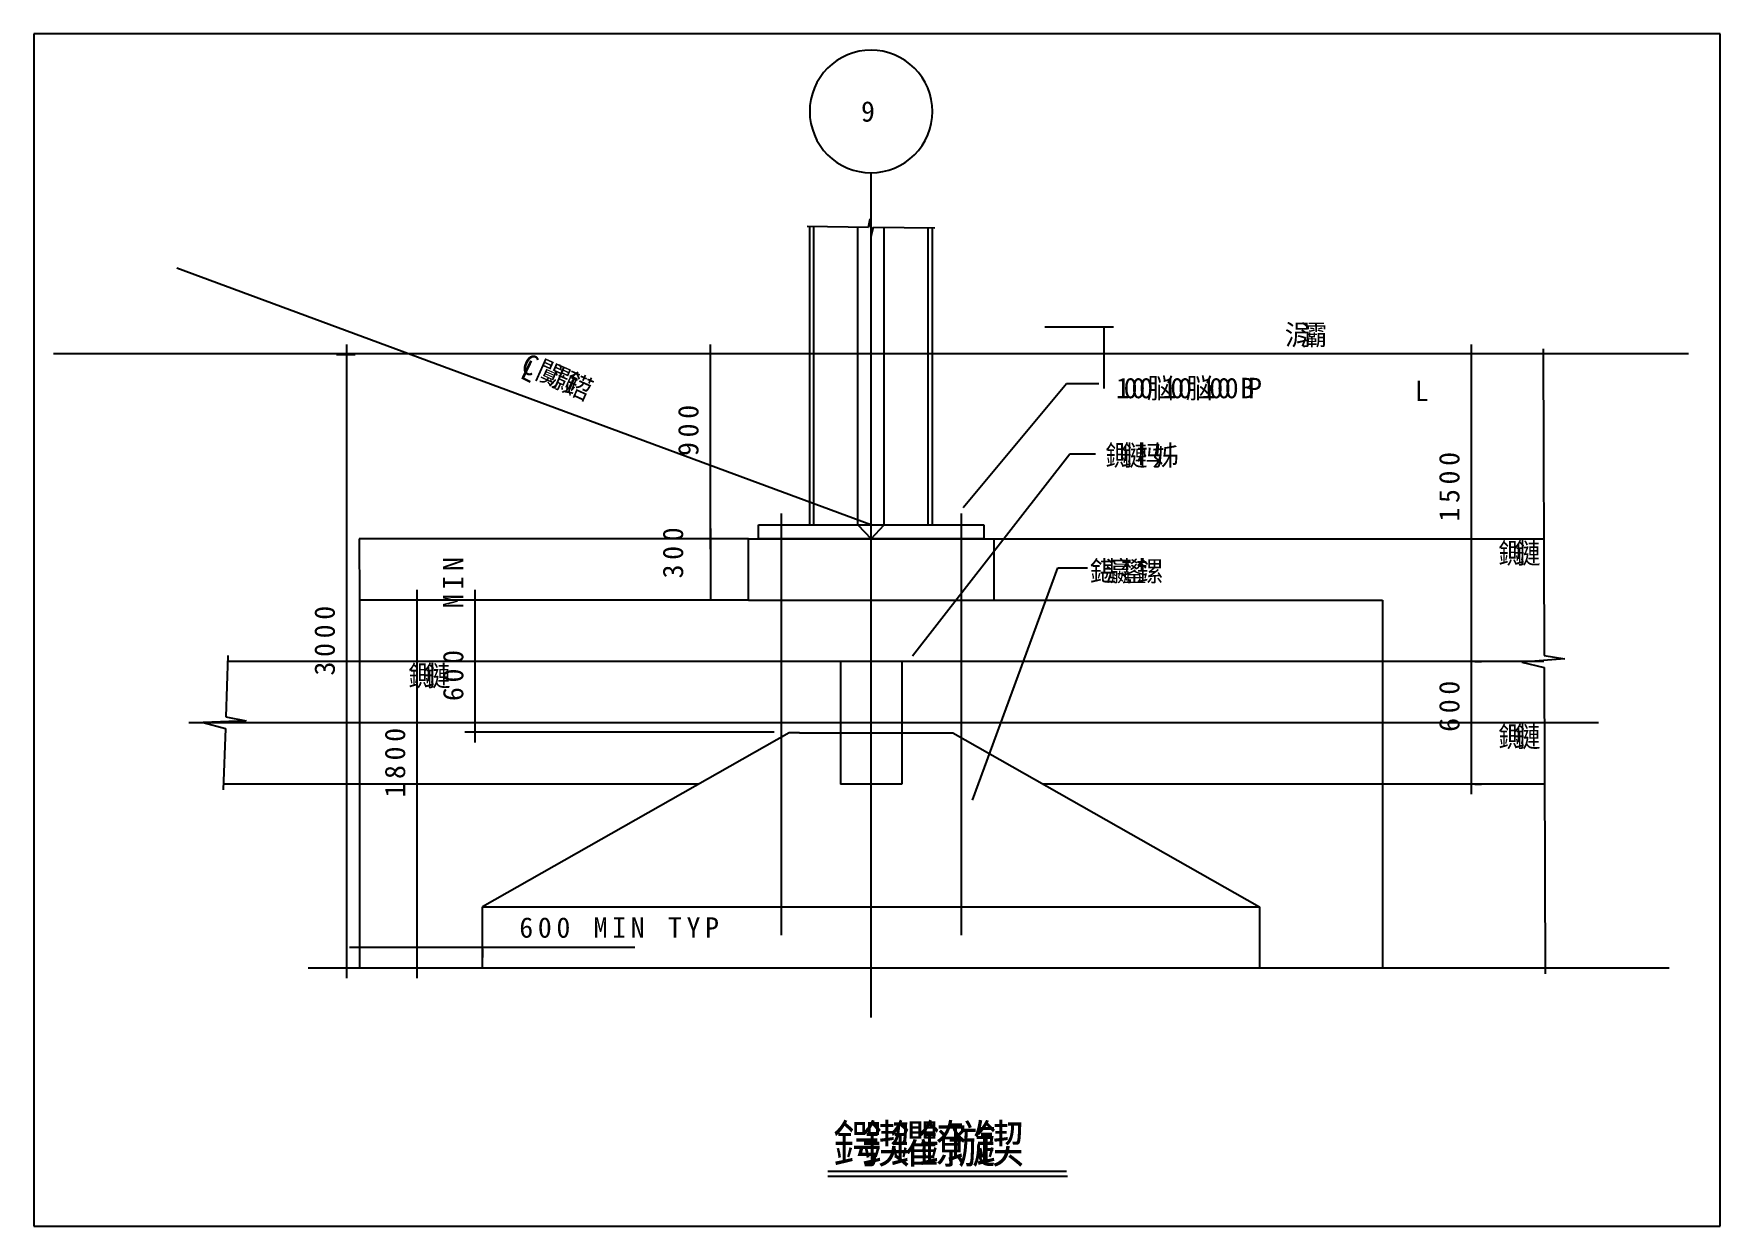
# Model space of a CAD drawing. Header units: metres. Extents: x 0 to 420, y 0 to 297.
import ezdxf

# ---------------------------------------------------------------- set-up
doc = ezdxf.new("R2010")
doc.units = ezdxf.units.M

msp = doc.modelspace()

# ---------------------------------------------------------------- linework, layer by layer
for p, q in [((420, 296.97), (0, 296.97)), ((0, 296.97), (0, 0)), ((420, 0), (420, 296.97)), ((200.03, 290.32), (198.82, 289.43)), ((201.31, 291.09), (200.03, 290.32)), ((202.67, 291.73), (201.31, 291.09)), ((204.08, 292.24), (202.67, 291.73)), ((205.53, 292.6), (204.08, 292.24)), ((207.01, 292.82), (205.53, 292.6)), ((208.51, 292.89), (207.01, 292.82)), ((210.01, 292.82), (208.51, 292.89)), ((211.49, 292.6), (210.01, 292.82)), ((212.95, 292.24), (211.49, 292.6)), ((214.36, 291.73), (212.95, 292.24)), ((215.71, 291.09), (214.36, 291.73)), ((217, 290.32), (215.71, 291.09)), ((218.2, 289.43), (217, 290.32)), ((195.81, 286.11), (195.04, 284.82)), ((196.71, 287.31), (195.81, 286.11)), ((197.71, 288.42), (196.71, 287.31)), ((198.82, 289.43), (197.71, 288.42)), ((219.31, 288.42), (218.2, 289.43)), ((220.32, 287.31), (219.31, 288.42)), ((221.21, 286.11), (220.32, 287.31)), ((221.98, 284.82), (221.21, 286.11)), ((193.9, 282.05), (193.53, 280.6)), ((194.4, 283.47), (193.9, 282.05)), ((195.04, 284.82), (194.4, 283.47)), ((222.62, 283.47), (221.98, 284.82)), ((223.13, 282.05), (222.62, 283.47)), ((223.49, 280.6), (223.13, 282.05)), ((193.31, 279.12), (193.24, 277.62)), ((193.24, 277.62), (193.31, 276.12)), ((193.53, 280.6), (193.31, 279.12)), ((223.71, 279.12), (223.49, 280.6)), ((223.78, 277.62), (223.71, 279.12)), ((223.71, 276.12), (223.78, 277.62)), ((193.31, 276.12), (193.53, 274.64)), ((193.53, 274.64), (193.9, 273.19)), ((193.9, 273.19), (194.4, 271.78)), ((222.62, 271.78), (223.13, 273.19)), ((223.13, 273.19), (223.49, 274.64)), ((223.49, 274.64), (223.71, 276.12)), ((194.4, 271.78), (195.04, 270.42)), ((195.04, 270.42), (195.81, 269.14)), ((195.81, 269.14), (196.71, 267.93)), ((220.32, 267.93), (221.21, 269.14)), ((221.21, 269.14), (221.98, 270.42)), ((221.98, 270.42), (222.62, 271.78)), ((196.71, 267.93), (197.71, 266.82)), ((197.71, 266.82), (198.82, 265.82)), ((198.82, 265.82), (200.03, 264.92)), ((200.03, 264.92), (201.31, 264.15)), ((215.71, 264.15), (217, 264.92)), ((217, 264.92), (218.2, 265.82)), ((218.2, 265.82), (219.31, 266.82)), ((219.31, 266.82), (220.32, 267.93)), ((201.31, 264.15), (202.67, 263.51)), ((202.67, 263.51), (204.08, 263.01)), ((204.08, 263.01), (205.53, 262.64)), ((205.53, 262.64), (207.01, 262.42)), ((207.01, 262.42), (208.51, 262.35)), ((208.51, 262.35), (210.01, 262.42)), ((208.51, 51.98), (208.51, 262.35)), ((210.01, 262.42), (211.49, 262.64)), ((211.49, 262.64), (212.95, 263.01)), ((212.95, 263.01), (214.36, 263.51)), ((214.36, 263.51), (215.71, 264.15)), ((192.65, 249.04), (207.92, 248.84)), ((193.24, 217), (193.24, 249.03)), ((194.26, 217), (194.26, 249.03)), ((205.22, 174.64), (205.22, 248.87)), ((207.92, 248.84), (208.28, 250.88)), ((208.28, 250.88), (208.55, 246.6)), ((208.55, 246.6), (209.1, 248.82)), ((209.1, 248.82), (224.37, 248.62)), ((211.81, 174.64), (211.81, 248.87)), ((222.77, 217), (222.77, 248.63)), ((223.78, 217), (223.78, 248.63)), ((208.48, 174.64), (35.67, 238.62)), ((251.81, 223.94), (268.9, 223.94)), ((266.61, 208.65), (266.61, 223.92)), ((77.95, 61.75), (77.95, 219.54)), ((168.51, 168.63), (168.51, 219.54)), ((358.01, 138.11), (358.01, 219.54)), ((375.87, 218.47), (376.14, 142.11)), ((412.07, 217.25), (4.95, 217.25)), ((80.04, 217), (75.4, 217)), ((193.24, 174.64), (193.24, 217)), ((194.26, 174.64), (194.26, 217)), ((222.77, 174.64), (222.77, 217)), ((223.78, 174.64), (223.78, 217)), ((231.45, 179), (257.16, 209.84)), ((257.16, 209.84), (265.25, 209.84)), ((218.88, 142.03), (258.01, 192.39)), ((258.01, 192.39), (264.4, 192.39)), ((186.1, 177.52), (186.1, 72.45)), ((230.92, 177.52), (230.92, 72.45)), ((168.51, 173.73), (168.51, 155.93)), ((180.51, 174.64), (236.6, 174.64)), ((180.51, 171.18), (180.51, 174.64)), ((205.22, 174.64), (208.51, 171.18)), ((208.51, 171.18), (211.81, 174.64)), ((236.6, 174.64), (236.6, 171.18)), ((177.97, 171.18), (81.06, 171.18)), ((81.06, 171.18), (81.16, 155.93)), ((177.97, 171.18), (239.06, 171.18)), ((177.97, 155.93), (177.97, 171.18)), ((236.6, 171.18), (180.51, 171.18)), ((239.06, 171.18), (375.85, 171.18)), ((239.06, 171.18), (239.06, 155.93)), ((233.82, 106.08), (255.03, 163.94)), ((255.03, 163.94), (262.44, 163.94)), ((177.97, 155.93), (81.16, 155.93)), ((81.16, 155.93), (81.16, 64.29)), ((95.05, 155.93), (92.93, 155.93)), ((95.47, 61.75), (95.47, 158.48)), ((113.35, 155.93), (107.39, 155.93)), ((109.94, 120.5), (109.94, 158.48)), ((177.97, 155.93), (335.86, 155.93)), ((335.86, 155.93), (335.86, 64.29)), ((358.01, 107.57), (358.01, 143.2)), ((48.37, 142.13), (47.83, 126.85)), ((81.16, 140.66), (48.32, 140.66)), ((335.86, 140.66), (81.16, 140.66)), ((216.15, 140.66), (200.88, 140.66)), ((200.88, 140.66), (200.88, 110.11)), ((216.15, 140.66), (216.15, 110.11)), ((376.09, 140.66), (335.86, 140.66)), ((358.85, 140.66), (360.55, 140.66)), ((381.27, 141.3), (370.58, 140.47)), ((370.58, 140.47), (376.15, 139.18)), ((376.14, 142.11), (381.27, 141.3)), ((376.15, 139.18), (376.42, 62.83)), ((47.83, 126.85), (52.92, 125.84)), ((389.71, 125.38), (38.64, 125.38)), ((52.92, 125.84), (42.2, 125.42)), ((42.2, 125.42), (47.73, 123.92)), ((47.73, 123.92), (47.19, 108.65)), ((184.43, 123.05), (107.39, 123.05)), ((188.15, 122.84), (111.78, 79.57)), ((190.69, 122.84), (188.15, 122.84)), ((190.69, 122.84), (226.33, 122.84)), ((226.33, 122.84), (228.88, 122.84)), ((228.88, 122.84), (305.24, 79.57)), ((81.16, 110.11), (47.24, 110.11)), ((165.69, 110.11), (81.16, 110.11)), ((216.15, 110.11), (200.88, 110.11)), ((216.15, 110.11), (200.88, 110.11)), ((335.86, 110.11), (251.34, 110.11)), ((376.45, 110.11), (335.86, 110.11)), ((358.85, 110.11), (360.55, 110.11)), ((111.78, 79.57), (305.24, 79.57)), ((111.78, 64.29), (111.78, 79.57)), ((305.24, 79.57), (305.24, 64.29)), ((78.61, 69.48), (111.78, 69.48)), ((81.16, 69.06), (81.16, 66.93)), ((111.78, 69.48), (149.69, 69.48)), ((111.78, 69.06), (111.78, 66.93)), ((407.31, 64.29), (68.34, 64.29)), ((80.04, 64.29), (75.4, 64.29)), ((95.05, 64.29), (92.93, 64.29)), ((305.24, 64.29), (111.78, 64.29)), ((197.79, 13.71), (257.19, 13.71)), ((197.79, 12.48), (257.42, 12.48)), ((0, 0), (420, 0))]:
    msp.add_line(p, q)

# ---------------------------------------------------------------- texts
for s, height, p in [('9', 5.09, (206.02, 275.08)), ('涓', 5.09, (311.54, 219.47)), ('灞', 5.09, (315.41, 219.47)), ('1', 5.09, (269.49, 206.2)), ('0', 5.09, (271.42, 206.2)), ('0', 5.09, (273.36, 206.2)), ('0', 5.09, (275.3, 206.2)), ('脳', 5.09, (277.23, 206.2)), ('1', 5.09, (281.11, 206.2)), ('0', 5.09, (283.05, 206.2)), ('0', 5.09, (284.98, 206.2)), ('脳', 5.09, (286.92, 206.2)), ('1', 5.09, (290.79, 206.2)), ('0', 5.09, (292.73, 206.2)), ('0', 5.09, (294.67, 206.2)), ('0', 5.09, (296.6, 206.2)), ('B', 5.09, (300.48, 206.2)), ('P', 5.09, (302.41, 206.2)), ('L', 5.09, (343.93, 205.48)), ('鍘', 5.09, (266.9, 189.42)), ('鏈', 5.09, (270.77, 189.42)), ('杩', 5.09, (274.65, 189.42)), ('姊', 5.09, (278.52, 189.42)), ('鍘', 5.09, (364.76, 165.05)), ('鏈', 5.09, (368.63, 165.05)), ('鍖', 5.09, (263, 160.58)), ('瀛', 5.09, (266.87, 160.58)), ('鐢', 5.09, (270.75, 160.58)), ('鏍', 5.09, (274.62, 160.58)), ('鍘', 5.09, (93.31, 134.53)), ('鏈', 5.09, (97.18, 134.53)), ('鍘', 5.09, (364.76, 119.36)), ('鏈', 5.09, (368.63, 119.36)), ('6', 5.09, (120.92, 71.86)), ('0', 5.09, (125.54, 71.86)), ('0', 5.09, (130.17, 71.86)), ('M', 5.09, (139.43, 71.86)), ('I', 5.09, (144.06, 71.86)), ('N', 5.09, (148.68, 71.86)), ('T', 5.09, (157.94, 71.86)), ('Y', 5.09, (162.57, 71.86)), ('P', 5.09, (167.2, 71.86)), ('鍔', 9.33, (199.04, 15.82)), ('鍥', 9.33, (206.14, 15.82)), ('鑺', 9.33, (213.24, 15.82)), ('鐐', 9.33, (220.34, 15.82)), ('璇', 9.33, (227.45, 15.82)), ('鍥', 9.33, (234.55, 15.82))]:
    msp.add_text(s, height=height).set_placement(p)
for s, rotation, p in [('L', 334.19, (120.76, 211.38)), ('C', 335.85, (121.01, 212.92)), ('闃', 335.85, (124.55, 211.34)), ('灏', 335.85, (128.08, 209.75)), ('鍣', 335.85, (131.61, 208.17)), ('0', 90, (165.54, 201.08)), ('0', 90, (165.54, 196.45)), ('9', 90, (165.54, 191.82)), ('0', 90, (355.04, 189.36)), ('0', 90, (355.04, 184.73)), ('5', 90, (355.04, 180.1)), ('1', 90, (355.04, 175.47)), ('0', 90, (161.72, 170.58)), ('0', 90, (161.72, 165.96)), ('N', 90, (106.98, 163.18)), ('3', 90, (161.72, 161.33)), ('I', 90, (106.98, 158.56)), ('M', 90, (106.98, 153.93)), ('0', 90, (74.98, 151.04)), ('0', 90, (74.98, 146.41)), ('0', 90, (74.98, 141.78)), ('0', 90, (106.98, 140.04)), ('3', 90, (74.98, 137.15)), ('0', 90, (106.98, 135.42)), ('0', 90, (355.04, 132.38)), ('6', 90, (106.98, 130.79)), ('0', 90, (355.04, 127.76)), ('6', 90, (355.04, 123.13)), ('0', 90, (92.5, 120.64)), ('0', 90, (92.5, 116.01)), ('8', 90, (92.5, 111.38)), ('1', 90, (92.5, 106.76))]:
    msp.add_text(s, height=5.09, rotation=rotation).set_placement(p)

doc.saveas('drawing.dxf')
